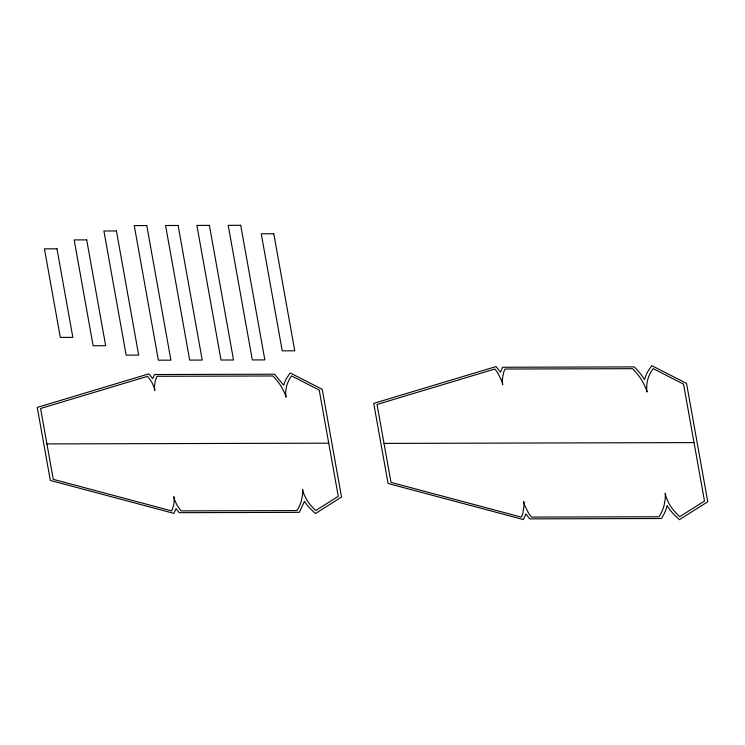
<?xml version="1.0" encoding="UTF-8"?>
<svg xmlns="http://www.w3.org/2000/svg" width="745" height="745" viewBox="0 0 745 745"><rect width="100%" height="100%" fill="white"/><g stroke="black" fill="none" stroke-linecap="round" stroke-linejoin="round"><path stroke-width="1.12" d="M302.507 494.792L301.557 500.193A105.278 58.715 4.5 0 1 296.966 510.586L181.1 510.893L176.984 505.129L174.814 500.361A69.648 38.852 4.5 0 1 173.864 496.738A69.648 38.852 4.5 0 1 174.218 500.361L173.762 505.138L171.713 510.921L53.268 479.342L40.575 408.493L147.594 376.318L151.719 382.083L153.88 386.86A69.648 38.852 4.5 0 1 154.83 390.473A69.648 38.852 4.5 0 1 154.476 386.851L155.211 380.9L156.99 376.29L272.847 375.983A105.278 58.715 4.5 0 1 281.154 386.348L284.041 391.74A105.101 58.622 4.5 0 1 286.052 397.215A84.539 47.149 4.5 0 1 285.903 389.877L286.592 386.273A84.539 47.149 4.5 0 1 291.63 375.936L319.223 390.035L338.258 496.3L315.75 510.539A84.539 47.149 4.5 0 1 307.005 500.24L305.031 496.636A84.539 47.149 4.5 0 1 302.545 489.307A105.101 58.622 4.5 0 1 302.507 494.773M46.926 443.918L328.741 443.173M384.01 443.415L694.014 442.586M502.344 379.317L502.326 380.639A76.614 42.735 4.5 0 0 502.707 384.625A76.614 42.735 4.5 0 0 501.674 380.639L497.669 372.826A76.614 42.735 4.5 0 0 494.755 369.054L377.035 404.451L390.995 482.378L521.277 517.114A76.614 42.735 4.5 0 0 522.85 513.333L524.042 505.501A76.614 42.735 4.5 0 0 523.651 501.515A76.614 42.735 4.5 0 0 524.694 505.492L528.689 513.314A76.614 42.735 4.5 0 0 531.613 517.086L659.055 516.751A115.801 64.591 4.5 0 0 664.112 505.315L665.155 499.374A115.615 64.48 4.5 0 0 665.201 493.339A92.985 51.861 4.5 0 0 667.93 501.404L668.954 503.396A92.985 51.861 4.5 0 0 679.729 516.695L704.491 501.04L683.547 384.141L653.197 368.635A92.985 51.861 4.5 0 0 647.2 381.98L646.893 383.973A92.985 51.861 4.5 0 0 647.051 392.038A115.615 64.48 4.5 0 0 644.853 386.031L641.668 380.08A115.801 64.591 4.5 0 0 632.533 368.682L505.082 369.026A76.614 42.735 4.5 0 0 503.518 372.807L502.344 379.317M304.463 501.32L299.322 512.355L179.247 512.672L175.997 508.63L173.874 513.38L50.334 480.441L37.25 407.413L148.87 373.85L152.697 378.59L154.494 374.53L274.57 374.214L283.668 385.212L284.711 382.176A87.686 48.909 4.5 0 1 287.514 376.849L290.224 372.938L322.222 389.3L341.527 497.027L315.414 513.538L311.317 509.654A87.686 48.909 4.5 0 1 306.595 504.346L304.463 501.32M667.185 505.864L665.937 509.729A118.427 66.054 4.5 0 1 663.18 515.577L661.411 518.511L529.751 518.865L525.886 513.976L523.446 519.572L388.061 483.477L373.711 403.362L496.03 366.577L500.472 372.155L502.586 367.257L634.256 366.913L637.059 369.837A118.427 66.054 4.5 0 1 641.892 375.62L644.546 379.512L645.887 375.554A96.142 53.621 4.5 0 1 648.97 369.706L651.782 365.637L686.545 383.405L707.75 501.757L679.384 519.693L675.11 515.642A96.142 53.621 4.5 0 1 669.941 509.822L667.185 505.864M146.784 225.549L134.258 225.586L158.378 360.189L170.903 360.152L146.784 225.549M178.102 225.465L165.576 225.502L189.696 360.105L202.221 360.068L178.102 225.465M209.41 225.39L196.885 225.418L221.004 360.021L233.53 359.993L209.41 225.39M240.728 225.307L228.203 225.335L252.322 359.937L264.847 359.91L240.728 225.307M116.425 230.95L103.9 230.978L126.147 355.123L138.672 355.095L116.425 230.95M273.788 233.762L261.262 233.79L282.234 350.848L294.759 350.811L273.788 233.762M86.699 239.89L74.174 239.918L93.134 345.745L105.66 345.708L86.699 239.89M56.974 248.821L44.449 248.858L60.317 337.411L72.842 337.383L56.974 248.821"/></g></svg>
